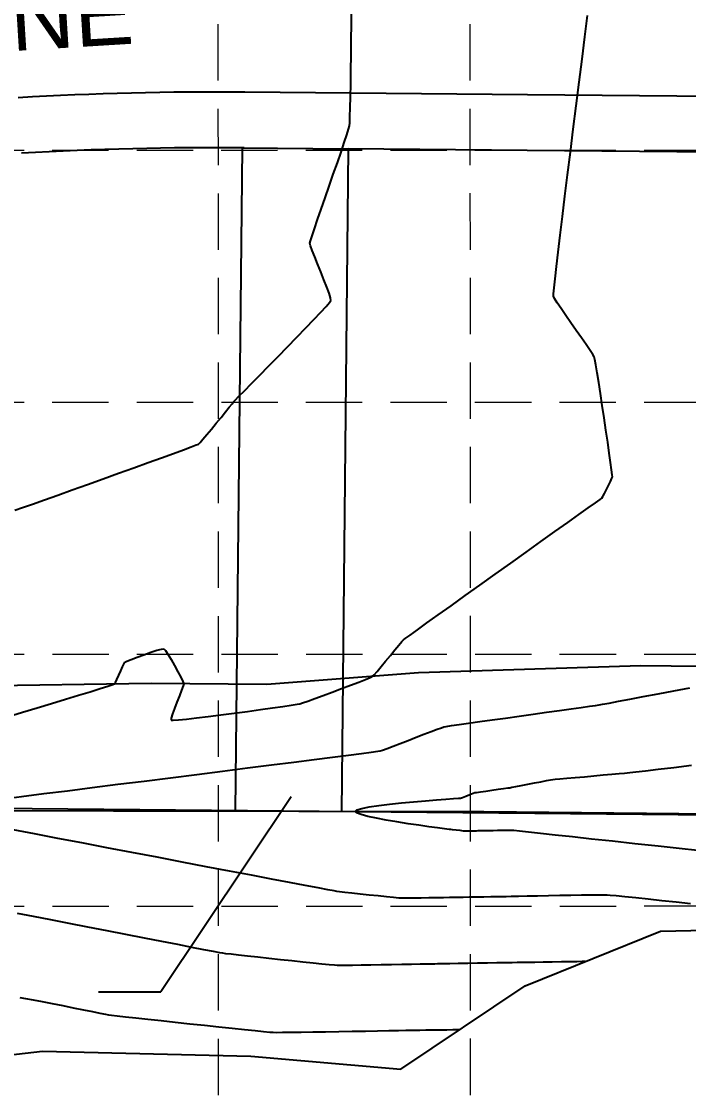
# Model space of a CAD drawing. Extents: x -500 to 2880, y -1767 to 500.
# Drawn here: x 2365.7 to 2491.5, y -1324.6 to -1122.6 of the extents above; entities that cross this region are included whole.
import ezdxf
from ezdxf.enums import TextEntityAlignment as Align

# ---------------------------------------------------------------- set-up
doc = ezdxf.new("R2010")
doc.units = 0
doc.header["$LTSCALE"] = 25
doc.header["$MEASUREMENT"] = 0
doc.linetypes.add('HIDDEN', pattern=[0.375, 0.25, -0.125])
for name, color, linetype in [('CONT-MNR', 9, 'HIDDEN'), ('GRID', 254, 'HIDDEN'), ('P-LOTS', 1, 'CONTINUOUS'), ('P-ROW', 2, 'CONTINUOUS'), ('PHASE2', 9, 'CONTINUOUS'), ('PHASE2TEXT', 9, 'CONTINUOUS'), ('SRF-FLT', 7, 'CONTINUOUS'), ('STREET', 6, 'CONTINUOUS')]:
    doc.layers.add(name, color=color, linetype=linetype)
doc.styles.get("Standard").update_dxf_attribs({"font": 'ARIAL.TTF'})

msp = doc.modelspace()

# ---------------------------------------------------------------- linework, layer by layer
at = {"layer": 'CONT-MNR', "color": 35}
for p, q in [((2427.92, -1123.19, 584), (2427.93, -1120.35, 584)), ((2471.94, -1125.54, 583), (2472.45, -1121.5, 583)), ((2427.89, -1126.09, 584), (2427.92, -1123.19, 584)), ((2427.86, -1128.99, 584), (2427.89, -1126.09, 584)), ((2471.41, -1129.77, 583), (2471.94, -1125.54, 583)), ((2427.83, -1131.81, 584), (2427.86, -1128.99, 584)), ((2470.86, -1134.12, 583), (2471.41, -1129.77, 583)), ((2427.79, -1134.45, 584), (2427.83, -1131.81, 584)), ((2427.74, -1136.84, 584), (2427.79, -1134.45, 584)), ((2470.31, -1138.54, 583), (2470.86, -1134.12, 583)), ((2427.7, -1138.91, 584), (2427.74, -1136.84, 584)), ((2427.65, -1140.57, 584), (2427.7, -1138.91, 584)), ((2469.75, -1142.96, 583), (2470.31, -1138.54, 583)), ((2427.6, -1141.74, 584), (2427.65, -1140.57, 584)), ((2427.06, -1144.01, 584), (2427.4, -1142.93, 584)), ((2427.4, -1142.93, 584), (2427.55, -1142.34, 584)), ((2427.55, -1142.34, 584), (2427.6, -1141.74, 584)), ((2469.21, -1147.32, 583), (2469.75, -1142.96, 583)), ((2426.57, -1145.48, 584), (2427.06, -1144.01, 584)), ((2425.96, -1147.27, 584), (2426.57, -1145.48, 584)), ((2425.27, -1149.29, 584), (2425.96, -1147.27, 584)), ((2468.68, -1151.56, 583), (2469.21, -1147.32, 583)), ((2424.51, -1151.46, 584), (2425.27, -1149.29, 584)), ((2423.73, -1153.7, 584), (2424.51, -1151.46, 584)), ((2468.18, -1155.62, 583), (2468.68, -1151.56, 583)), ((2422.96, -1155.93, 584), (2423.73, -1153.7, 584)), ((2422.21, -1158.06, 584), (2422.96, -1155.93, 584)), ((2467.71, -1159.45, 583), (2468.18, -1155.62, 583)), ((2421.54, -1160.02, 584), (2422.21, -1158.06, 584)), ((2420.96, -1161.73, 584), (2421.54, -1160.02, 584)), ((2467.29, -1162.97, 583), (2467.71, -1159.45, 583)), ((2420.22, -1164.04, 584), (2420.51, -1163.09, 584)), ((2420.51, -1163.09, 584), (2420.96, -1161.73, 584)), ((2466.91, -1166.14, 583), (2467.29, -1162.97, 583)), ((2420.11, -1164.48, 584), (2420.22, -1164.04, 584)), ((2420.23, -1164.95, 584), (2420.11, -1164.48, 584)), ((2420.54, -1165.82, 584), (2420.23, -1164.95, 584)), ((2421, -1167, 584), (2420.54, -1165.82, 584)), ((2421.55, -1168.38, 584), (2421, -1167, 584)), ((2466.58, -1168.88, 583), (2466.91, -1166.14, 583)), ((2422.15, -1169.86, 584), (2421.55, -1168.38, 584)), ((2466.32, -1171.15, 583), (2466.58, -1168.88, 583)), ((2422.74, -1171.35, 584), (2422.15, -1169.86, 584)), ((2466.14, -1172.87, 583), (2466.32, -1171.15, 583)), ((2423.27, -1172.73, 584), (2422.74, -1171.35, 584)), ((2423.71, -1173.91, 584), (2423.27, -1172.73, 584)), ((2466.03, -1174, 583), (2466.14, -1172.87, 583)), ((2423.98, -1174.78, 584), (2423.71, -1173.91, 584)), ((2423.8, -1175.61, 584), (2424.05, -1175.24, 584)), ((2424.05, -1175.24, 584), (2423.98, -1174.78, 584)), ((2466.01, -1174.46, 583), (2466.03, -1174, 583)), ((2466.23, -1174.91, 583), (2466.01, -1174.46, 583)), ((2466.73, -1175.71, 583), (2466.23, -1174.91, 583)), ((2422.13, -1177.47, 584), (2423.14, -1176.37, 584)), ((2423.14, -1176.37, 584), (2423.8, -1175.61, 584)), ((2467.45, -1176.8, 583), (2466.73, -1175.71, 583)), ((2468.33, -1178.08, 583), (2467.45, -1176.8, 583)), ((2419.33, -1180.42, 584), (2420.84, -1178.84, 584)), ((2420.84, -1178.84, 584), (2422.13, -1177.47, 584)), ((2469.31, -1179.47, 583), (2468.33, -1178.08, 583)), ((2417.66, -1182.15, 584), (2419.33, -1180.42, 584)), ((2470.32, -1180.91, 583), (2469.31, -1179.47, 583)), ((2471.3, -1182.31, 583), (2470.32, -1180.91, 583)), ((2415.9, -1183.97, 584), (2417.66, -1182.15, 584)), ((2472.19, -1183.58, 583), (2471.3, -1182.31, 583)), ((2414.1, -1185.82, 584), (2415.9, -1183.97, 584)), ((2472.93, -1184.66, 583), (2472.19, -1183.58, 583)), ((2473.46, -1185.46, 583), (2472.93, -1184.66, 583)), ((2412.32, -1187.64, 584), (2414.1, -1185.82, 584)), ((2473.71, -1185.9, 583), (2473.46, -1185.46, 583)), ((2473.82, -1186.38, 583), (2473.71, -1185.9, 583)), ((2474, -1187.4, 583), (2473.82, -1186.38, 583)), ((2474.25, -1188.87, 583), (2474, -1187.4, 583)), ((2409.1, -1190.92, 584), (2410.64, -1189.36, 584)), ((2410.64, -1189.36, 584), (2412.32, -1187.64, 584)), ((2474.54, -1190.7, 583), (2474.25, -1188.87, 583)), ((2407.78, -1192.27, 584), (2409.1, -1190.92, 584)), ((2474.86, -1192.79, 583), (2474.54, -1190.7, 583)), ((2406.02, -1194.06, 584), (2406.73, -1193.33, 584)), ((2406.73, -1193.33, 584), (2407.78, -1192.27, 584)), ((2475.21, -1195.05, 583), (2474.86, -1192.79, 583)), ((2404.18, -1196.25, 584), (2404.9, -1195.37, 584)), ((2404.9, -1195.37, 584), (2405.43, -1194.72, 584)), ((2405.43, -1194.72, 584), (2405.71, -1194.38, 584)), ((2405.71, -1194.38, 584), (2406.02, -1194.06, 584)), ((2475.56, -1197.4, 583), (2475.21, -1195.05, 583)), ((2402.43, -1198.4, 584), (2403.34, -1197.29, 584)), ((2403.34, -1197.29, 584), (2404.18, -1196.25, 584)), ((2475.91, -1199.74, 583), (2475.56, -1197.4, 583)), ((2400.67, -1200.54, 584), (2401.52, -1199.51, 584)), ((2401.52, -1199.51, 584), (2402.43, -1198.4, 584)), ((2399.39, -1202.03, 584), (2399.94, -1201.4, 584)), ((2399.94, -1201.4, 584), (2400.67, -1200.54, 584)), ((2476.23, -1201.98, 583), (2475.91, -1199.74, 583)), ((2394.38, -1204.1, 584), (2396.26, -1203.42, 584)), ((2396.26, -1203.42, 584), (2397.71, -1202.87, 584)), ((2397.71, -1202.87, 584), (2398.68, -1202.5, 584)), ((2398.68, -1202.5, 584), (2399.08, -1202.33, 584)), ((2399.08, -1202.33, 584), (2399.39, -1202.03, 584)), ((2476.53, -1204.03, 583), (2476.23, -1201.98, 583)), ((2389.63, -1205.82, 584), (2392.14, -1204.92, 584)), ((2392.14, -1204.92, 584), (2394.38, -1204.1, 584)), ((2476.78, -1205.8, 583), (2476.53, -1204.03, 583)), ((2384.04, -1207.84, 584), (2386.91, -1206.81, 584)), ((2386.91, -1206.81, 584), (2389.63, -1205.82, 584)), ((2476.97, -1207.19, 583), (2476.78, -1205.8, 583)), ((2477.09, -1208.12, 583), (2476.97, -1207.19, 583)), ((2378.17, -1209.94, 584), (2381.1, -1208.89, 584)), ((2381.1, -1208.89, 584), (2384.04, -1207.84, 584)), ((2476.38, -1210.12, 583), (2476.74, -1209.37, 583)), ((2476.74, -1209.37, 583), (2477.01, -1208.79, 583)), ((2477.01, -1208.79, 583), (2477.13, -1208.49, 583)), ((2477.13, -1208.49, 583), (2477.09, -1208.12, 583)), ((2372.57, -1211.94, 584), (2375.3, -1210.96, 584)), ((2375.3, -1210.96, 584), (2378.17, -1209.94, 584)), ((2475.29, -1212.23, 583), (2475.6, -1211.66, 583)), ((2475.6, -1211.66, 583), (2475.98, -1210.92, 583)), ((2475.98, -1210.92, 583), (2476.38, -1210.12, 583)), ((2365.94, -1214.3, 584), (2367.82, -1213.63, 584)), ((2367.82, -1213.63, 584), (2370.06, -1212.83, 584)), ((2370.06, -1212.83, 584), (2372.57, -1211.94, 584)), ((2472.58, -1214.35, 583), (2473.93, -1213.38, 583)), ((2473.93, -1213.38, 583), (2474.8, -1212.75, 583)), ((2474.8, -1212.75, 583), (2475.12, -1212.51, 583)), ((2475.12, -1212.51, 583), (2475.29, -1212.23, 583)), ((2364.48, -1214.82, 584), (2365.94, -1214.3, 584)), ((2468.7, -1217.12, 583), (2470.82, -1215.61, 583)), ((2470.82, -1215.61, 583), (2472.58, -1214.35, 583)), ((2466.29, -1218.84, 583), (2468.7, -1217.12, 583)), ((2463.66, -1220.72, 583), (2466.29, -1218.84, 583)), ((2460.87, -1222.71, 583), (2463.66, -1220.72, 583)), ((2457.98, -1224.77, 583), (2460.87, -1222.71, 583)), ((2455.05, -1226.85, 583), (2457.98, -1224.77, 583)), ((2452.16, -1228.92, 583), (2455.05, -1226.85, 583)), ((2449.36, -1230.91, 583), (2452.16, -1228.92, 583)), ((2446.71, -1232.8, 583), (2449.36, -1230.91, 583)), ((2444.29, -1234.53, 583), (2446.71, -1232.8, 583)), ((2442.15, -1236.06, 583), (2444.29, -1234.53, 583)), ((2438.98, -1238.33, 583), (2440.36, -1237.34, 583)), ((2440.36, -1237.34, 583), (2442.15, -1236.06, 583)), ((2436.86, -1240.25, 583), (2437.42, -1239.58, 583)), ((2437.42, -1239.58, 583), (2437.72, -1239.25, 583)), ((2437.72, -1239.25, 583), (2438.08, -1238.98, 583)), ((2438.08, -1238.98, 583), (2438.98, -1238.33, 583)), ((2388.8, -1242.04, 583), (2390.09, -1241.59, 583)), ((2390.09, -1241.59, 583), (2391.24, -1241.21, 583)), ((2391.24, -1241.21, 583), (2392.11, -1240.97, 583)), ((2392.11, -1240.97, 583), (2392.55, -1240.92, 583)), ((2392.55, -1240.92, 583), (2392.85, -1241.24, 583)), ((2392.85, -1241.24, 583), (2393.33, -1241.96, 583)), ((2393.33, -1241.96, 583), (2393.94, -1242.96, 583)), ((2435.26, -1242.18, 583), (2436.12, -1241.14, 583)), ((2436.12, -1241.14, 583), (2436.86, -1240.25, 583)), ((2384.8, -1244.31, 583), (2385.08, -1243.72, 583)), ((2385.08, -1243.72, 583), (2385.24, -1243.43, 583)), ((2385.24, -1243.43, 583), (2385.6, -1243.26, 583)), ((2385.6, -1243.26, 583), (2386.42, -1242.93, 583)), ((2386.42, -1242.93, 583), (2387.53, -1242.5, 583)), ((2387.53, -1242.5, 583), (2388.8, -1242.04, 583)), ((2393.94, -1242.96, 583), (2394.59, -1244.1, 583)), ((2433.5, -1244.29, 583), (2434.36, -1243.26, 583)), ((2434.36, -1243.26, 583), (2435.26, -1242.18, 583)), ((2383.73, -1246.69, 583), (2384.08, -1245.91, 583)), ((2384.08, -1245.91, 583), (2384.45, -1245.08, 583)), ((2384.45, -1245.08, 583), (2384.8, -1244.31, 583)), ((2394.59, -1244.1, 583), (2395.23, -1245.26, 583)), ((2395.23, -1245.26, 583), (2395.77, -1246.3, 583)), ((2431.86, -1246.15, 583), (2432.18, -1245.83, 583)), ((2432.18, -1245.83, 583), (2432.75, -1245.18, 583)), ((2432.75, -1245.18, 583), (2433.5, -1244.29, 583)), ((2380.53, -1248.44, 583), (2381.98, -1247.99, 583)), ((2381.98, -1247.99, 583), (2382.92, -1247.69, 583)), ((2382.92, -1247.69, 583), (2383.28, -1247.55, 583)), ((2383.28, -1247.55, 583), (2383.45, -1247.27, 583)), ((2383.45, -1247.27, 583), (2383.73, -1246.69, 583)), ((2395.77, -1246.3, 583), (2396.16, -1247.09, 583)), ((2396.21, -1247.92, 583), (2395.92, -1248.73, 583)), ((2396.16, -1247.09, 583), (2396.32, -1247.51, 583)), ((2396.32, -1247.51, 583), (2396.21, -1247.92, 583)), ((2426.08, -1248.43, 583), (2427.78, -1247.79, 583)), ((2427.78, -1247.79, 583), (2429.31, -1247.2, 583)), ((2429.31, -1247.2, 583), (2430.57, -1246.7, 583)), ((2430.57, -1246.7, 583), (2431.45, -1246.34, 583)), ((2431.45, -1246.34, 583), (2431.86, -1246.15, 583)), ((2374.02, -1250.44, 583), (2376.48, -1249.69, 583)), ((2376.48, -1249.69, 583), (2378.67, -1249.02, 583)), ((2378.67, -1249.02, 583), (2380.53, -1248.44, 583)), ((2395.51, -1249.79, 583), (2395.03, -1250.97, 583)), ((2395.92, -1248.73, 583), (2395.51, -1249.79, 583)), ((2421.03, -1250.31, 583), (2422.6, -1249.73, 583)), ((2422.6, -1249.73, 583), (2424.32, -1249.09, 583)), ((2424.32, -1249.09, 583), (2426.08, -1248.43, 583)), ((2480.43, -1250.42, 582), (2482.94, -1249.94, 582)), ((2482.94, -1249.94, 582), (2485.72, -1249.42, 582)), ((2485.72, -1249.42, 582), (2488.68, -1248.86, 582)), ((2488.68, -1248.86, 582), (2491.74, -1248.27, 582)), ((2365.95, -1252.9, 583), (2368.68, -1252.07, 583)), ((2368.68, -1252.07, 583), (2371.4, -1251.24, 583)), ((2371.4, -1251.24, 583), (2374.02, -1250.44, 583)), ((2395.03, -1250.97, 583), (2394.57, -1252.16, 583)), ((2410.79, -1252.38, 583), (2413.04, -1252.07, 583)), ((2413.04, -1252.07, 583), (2415, -1251.79, 583)), ((2415, -1251.79, 583), (2416.58, -1251.55, 583)), ((2416.58, -1251.55, 583), (2417.68, -1251.38, 583)), ((2417.68, -1251.38, 583), (2418.21, -1251.29, 583)), ((2418.21, -1251.29, 583), (2418.73, -1251.13, 583)), ((2418.73, -1251.13, 583), (2419.7, -1250.79, 583)), ((2419.7, -1250.79, 583), (2421.03, -1250.31, 583)), ((2469.33, -1252.26, 582), (2471.26, -1251.99, 582)), ((2471.26, -1251.99, 582), (2472.82, -1251.77, 582)), ((2472.82, -1251.77, 582), (2473.96, -1251.6, 582)), ((2473.96, -1251.6, 582), (2474.6, -1251.5, 582)), ((2474.6, -1251.5, 582), (2475.27, -1251.39, 582)), ((2475.27, -1251.39, 582), (2476.51, -1251.16, 582)), ((2476.51, -1251.16, 582), (2478.26, -1250.83, 582)), ((2478.26, -1250.83, 582), (2480.43, -1250.42, 582)), ((2363.29, -1253.7, 583), (2365.95, -1252.9, 583)), ((2393.96, -1253.98, 583), (2393.95, -1254.36, 583)), ((2394.2, -1253.2, 583), (2393.96, -1253.98, 583)), ((2394.57, -1252.16, 583), (2394.2, -1253.2, 583)), ((2396.83, -1254.18, 583), (2398.73, -1253.96, 583)), ((2398.73, -1253.96, 583), (2400.92, -1253.69, 583)), ((2400.92, -1253.69, 583), (2403.33, -1253.39, 583)), ((2403.33, -1253.39, 583), (2405.84, -1253.06, 583)), ((2405.84, -1253.06, 583), (2408.36, -1252.72, 583)), ((2408.36, -1252.72, 583), (2410.79, -1252.38, 583)), ((2454.47, -1254.33, 582), (2456.98, -1253.98, 582)), ((2456.98, -1253.98, 582), (2459.57, -1253.62, 582)), ((2459.57, -1253.62, 582), (2462.17, -1253.25, 582)), ((2462.17, -1253.25, 582), (2464.72, -1252.9, 582)), ((2464.72, -1252.9, 582), (2467.13, -1252.56, 582)), ((2467.13, -1252.56, 582), (2469.33, -1252.26, 582)), ((2393.95, -1254.36, 583), (2394.34, -1254.39, 583)), ((2394.34, -1254.39, 583), (2395.34, -1254.32, 583)), ((2395.34, -1254.32, 583), (2396.83, -1254.18, 583)), ((2442.95, -1256.53, 582), (2444.09, -1256.1, 582)), ((2444.09, -1256.1, 582), (2444.92, -1255.8, 582)), ((2444.92, -1255.8, 582), (2445.37, -1255.65, 582)), ((2445.37, -1255.65, 582), (2445.81, -1255.57, 582)), ((2445.81, -1255.57, 582), (2446.78, -1255.42, 582)), ((2446.78, -1255.42, 582), (2448.21, -1255.21, 582)), ((2448.21, -1255.21, 582), (2450.01, -1254.96, 582)), ((2450.01, -1254.96, 582), (2452.13, -1254.66, 582)), ((2452.13, -1254.66, 582), (2454.47, -1254.33, 582)), ((2438.6, -1258.21, 582), (2440.12, -1257.62, 582)), ((2440.12, -1257.62, 582), (2441.6, -1257.05, 582)), ((2441.6, -1257.05, 582), (2442.95, -1256.53, 582)), ((2433.36, -1260.17, 582), (2433.81, -1260.03, 582)), ((2433.81, -1260.03, 582), (2434.64, -1259.72, 582)), ((2434.64, -1259.72, 582), (2435.77, -1259.29, 582)), ((2435.77, -1259.29, 582), (2437.12, -1258.78, 582)), ((2437.12, -1258.78, 582), (2438.6, -1258.21, 582)), ((2417.04, -1262.29, 582), (2420.9, -1261.8, 582)), ((2420.9, -1261.8, 582), (2424.36, -1261.35, 582)), ((2424.36, -1261.35, 582), (2427.35, -1260.97, 582)), ((2427.35, -1260.97, 582), (2429.81, -1260.65, 582)), ((2429.81, -1260.65, 582), (2431.67, -1260.41, 582)), ((2431.67, -1260.41, 582), (2432.88, -1260.25, 582)), ((2432.88, -1260.25, 582), (2433.36, -1260.17, 582)), ((2398.78, -1264.61, 582), (2403.64, -1263.99, 582)), ((2403.64, -1263.99, 582), (2408.34, -1263.39, 582)), ((2408.34, -1263.39, 582), (2412.83, -1262.82, 582)), ((2412.83, -1262.82, 582), (2417.04, -1262.29, 582)), ((2480.38, -1264.27, 581), (2481.55, -1264.13, 581)), ((2481.55, -1264.13, 581), (2483.36, -1263.91, 581)), ((2483.36, -1263.91, 581), (2485.76, -1263.63, 581)), ((2485.76, -1263.63, 581), (2488.68, -1263.28, 581)), ((2488.68, -1263.28, 581), (2492.06, -1262.87, 581)), ((2383.91, -1266.48, 582), (2388.85, -1265.86, 582)), ((2388.85, -1265.86, 582), (2393.83, -1265.23, 582)), ((2393.83, -1265.23, 582), (2398.78, -1264.61, 582)), ((2462.42, -1266.22, 581), (2463.64, -1265.99, 581)), ((2463.64, -1265.99, 581), (2464.69, -1265.79, 581)), ((2464.69, -1265.79, 581), (2465.48, -1265.64, 581)), ((2465.48, -1265.64, 581), (2465.89, -1265.57, 581)), ((2465.89, -1265.57, 581), (2466.31, -1265.53, 581)), ((2466.31, -1265.53, 581), (2467.23, -1265.44, 581)), ((2467.23, -1265.44, 581), (2468.53, -1265.33, 581)), ((2468.53, -1265.33, 581), (2470.1, -1265.19, 581)), ((2470.1, -1265.19, 581), (2471.85, -1265.04, 581)), ((2471.85, -1265.04, 581), (2473.65, -1264.88, 581)), ((2473.65, -1264.88, 581), (2475.41, -1264.72, 581)), ((2475.41, -1264.72, 581), (2477.03, -1264.58, 581)), ((2477.03, -1264.58, 581), (2478.38, -1264.46, 581)), ((2478.38, -1264.46, 581), (2479.38, -1264.37, 581)), ((2479.38, -1264.37, 581), (2479.9, -1264.32, 581)), ((2479.9, -1264.32, 581), (2480.38, -1264.27, 581)), ((2369.92, -1268.24, 582), (2374.38, -1267.68, 582)), ((2374.38, -1267.68, 582), (2379.06, -1267.09, 582)), ((2379.06, -1267.09, 582), (2383.91, -1266.48, 582)), ((2450.23, -1268.41, 581), (2450.87, -1268.16, 581)), ((2450.87, -1268.16, 581), (2451.21, -1268.04, 581)), ((2451.21, -1268.04, 581), (2451.52, -1267.99, 581)), ((2451.52, -1267.99, 581), (2452.25, -1267.88, 581)), ((2452.25, -1267.88, 581), (2453.25, -1267.74, 581)), ((2453.25, -1267.74, 581), (2454.4, -1267.58, 581)), ((2454.4, -1267.58, 581), (2455.56, -1267.42, 581)), ((2455.56, -1267.42, 581), (2456.59, -1267.28, 581)), ((2456.59, -1267.28, 581), (2457.38, -1267.17, 581)), ((2457.38, -1267.17, 581), (2457.78, -1267.11, 581)), ((2457.78, -1267.11, 581), (2458.15, -1267.04, 581)), ((2458.15, -1267.04, 581), (2458.91, -1266.89, 581)), ((2458.91, -1266.89, 581), (2459.95, -1266.7, 581)), ((2459.95, -1266.7, 581), (2461.16, -1266.46, 581)), ((2461.16, -1266.46, 581), (2462.42, -1266.22, 581)), ((2361.93, -1269.25, 582), (2365.75, -1268.77, 582)), ((2365.75, -1268.77, 582), (2369.92, -1268.24, 582)), ((2433.07, -1270.48, 581), (2435.13, -1270.22, 581)), ((2435.13, -1270.22, 581), (2437.36, -1269.99, 581)), ((2437.36, -1269.99, 581), (2439.64, -1269.77, 581)), ((2439.64, -1269.77, 581), (2441.87, -1269.58, 581)), ((2441.87, -1269.58, 581), (2443.94, -1269.41, 581)), ((2443.94, -1269.41, 581), (2445.74, -1269.27, 581)), ((2445.74, -1269.27, 581), (2447.18, -1269.16, 581)), ((2447.18, -1269.16, 581), (2448.13, -1269.09, 581)), ((2448.13, -1269.09, 581), (2448.51, -1269.06, 581)), ((2448.51, -1269.06, 581), (2448.84, -1268.94, 581)), ((2448.84, -1268.94, 581), (2449.48, -1268.69, 581)), ((2449.48, -1268.69, 581), (2450.23, -1268.41, 581)), ((2428.6, -1271.58, 581), (2428.94, -1271.3, 581)), ((2428.89, -1271.88, 581), (2428.6, -1271.58, 581)), ((2429.73, -1272.2, 581), (2428.89, -1271.88, 581)), ((2428.94, -1271.3, 581), (2429.87, -1271.02, 581)), ((2431, -1272.54, 581), (2429.73, -1272.2, 581)), ((2429.87, -1271.02, 581), (2431.28, -1270.74, 581)), ((2431.28, -1270.74, 581), (2433.07, -1270.48, 581)), ((2432.63, -1272.89, 581), (2431, -1272.54, 581)), ((2434.5, -1273.24, 581), (2432.63, -1272.89, 581)), ((2436.51, -1273.58, 581), (2434.5, -1273.24, 581)), ((2438.59, -1273.91, 581), (2436.51, -1273.58, 581)), ((2440.61, -1274.2, 581), (2438.59, -1273.91, 581)), ((2442.5, -1274.47, 581), (2440.61, -1274.2, 581)), ((2368.21, -1275.84, 582), (2364.13, -1275.07, 582)), ((2372.56, -1276.67, 582), (2368.21, -1275.84, 582)), ((2444.14, -1274.69, 581), (2442.5, -1274.47, 581)), ((2445.45, -1274.86, 581), (2444.14, -1274.69, 581)), ((2446.32, -1274.97, 581), (2445.45, -1274.86, 581)), ((2446.67, -1275.01, 581), (2446.32, -1274.97, 581)), ((2447, -1275.05, 581), (2446.67, -1275.01, 581)), ((2447.66, -1275.13, 581), (2447, -1275.05, 581)), ((2448.42, -1275.21, 581), (2447.66, -1275.13, 581)), ((2449.07, -1275.28, 581), (2448.42, -1275.21, 581)), ((2449.4, -1275.31, 581), (2449.07, -1275.28, 581)), ((2449.69, -1275.31, 581), (2449.4, -1275.31, 581)), ((2450.24, -1275.3, 581), (2449.69, -1275.31, 581)), ((2450.89, -1275.29, 581), (2450.24, -1275.3, 581)), ((2451.45, -1275.28, 581), (2450.89, -1275.29, 581)), ((2451.73, -1275.27, 581), (2451.45, -1275.28, 581)), ((2451.97, -1275.27, 581), (2451.73, -1275.27, 581)), ((2452.46, -1275.26, 581), (2451.97, -1275.27, 581)), ((2453.02, -1275.25, 581), (2452.46, -1275.26, 581)), ((2453.5, -1275.24, 581), (2453.02, -1275.25, 581)), ((2453.75, -1275.24, 581), (2453.5, -1275.24, 581)), ((2454.02, -1275.23, 581), (2453.75, -1275.24, 581)), ((2454.62, -1275.22, 581), (2454.02, -1275.23, 581)), ((2455.43, -1275.21, 581), (2454.62, -1275.22, 581)), ((2456.32, -1275.19, 581), (2455.43, -1275.21, 581)), ((2457.15, -1275.18, 581), (2456.32, -1275.19, 581)), ((2457.79, -1275.17, 581), (2457.15, -1275.18, 581)), ((2458.12, -1275.17, 581), (2457.79, -1275.17, 581)), ((2458.51, -1275.21, 581), (2458.12, -1275.17, 581)), ((2459.6, -1275.32, 581), (2458.51, -1275.21, 581)), ((2461.3, -1275.51, 581), (2459.6, -1275.32, 581)), ((2463.57, -1275.75, 581), (2461.3, -1275.51, 581)), ((2466.35, -1276.05, 581), (2463.57, -1275.75, 581)), ((2469.57, -1276.4, 581), (2466.35, -1276.05, 581)), ((2377.11, -1277.54, 582), (2372.56, -1276.67, 582)), ((2381.79, -1278.43, 582), (2377.11, -1277.54, 582)), ((2473.18, -1276.79, 581), (2469.57, -1276.4, 581)), ((2477.12, -1277.22, 581), (2473.18, -1276.79, 581)), ((2481.32, -1277.67, 581), (2477.12, -1277.22, 581)), ((2485.74, -1278.15, 581), (2481.32, -1277.67, 581)), ((2490.3, -1278.65, 581), (2485.74, -1278.15, 581)), ((2386.54, -1279.34, 582), (2381.79, -1278.43, 582)), ((2391.3, -1280.24, 582), (2386.54, -1279.34, 582)), ((2396, -1281.14, 582), (2391.3, -1280.24, 582)), ((2494.95, -1279.15, 581), (2490.3, -1278.65, 581)), ((2400.57, -1282.01, 582), (2396, -1281.14, 582)), ((2404.94, -1282.84, 582), (2400.57, -1282.01, 582)), ((2409.06, -1283.62, 582), (2404.94, -1282.84, 582)), ((2412.86, -1284.34, 582), (2409.06, -1283.62, 582)), ((2416.26, -1284.99, 582), (2412.86, -1284.34, 582)), ((2419.21, -1285.55, 582), (2416.26, -1284.99, 582)), ((2421.65, -1286.01, 582), (2419.21, -1285.55, 582)), ((2423.49, -1286.36, 582), (2421.65, -1286.01, 582)), ((2424.69, -1286.59, 582), (2423.49, -1286.36, 582)), ((2425.17, -1286.67, 582), (2424.69, -1286.59, 582)), ((2425.69, -1286.74, 582), (2425.17, -1286.67, 582)), ((2426.68, -1286.85, 582), (2425.69, -1286.74, 582)), ((2428.02, -1287, 582), (2426.68, -1286.85, 582)), ((2429.6, -1287.17, 582), (2428.02, -1287, 582)), ((2431.29, -1287.36, 582), (2429.6, -1287.17, 582)), ((2432.98, -1287.53, 582), (2431.29, -1287.36, 582)), ((2434.55, -1287.7, 582), (2432.98, -1287.53, 582)), ((2435.87, -1287.83, 582), (2434.55, -1287.7, 582)), ((2436.84, -1287.93, 582), (2435.87, -1287.83, 582)), ((2437.32, -1287.97, 582), (2436.84, -1287.93, 582)), ((2437.76, -1287.97, 582), (2437.32, -1287.97, 582)), ((2438.61, -1287.97, 582), (2437.76, -1287.97, 582)), ((2439.75, -1287.95, 582), (2438.61, -1287.97, 582)), ((2441.09, -1287.93, 582), (2439.75, -1287.95, 582)), ((2442.53, -1287.91, 582), (2441.09, -1287.93, 582)), ((2443.97, -1287.88, 582), (2442.53, -1287.91, 582)), ((2445.31, -1287.86, 582), (2443.97, -1287.88, 582)), ((2446.44, -1287.84, 582), (2445.31, -1287.86, 582)), ((2447.26, -1287.82, 582), (2446.44, -1287.84, 582)), ((2447.68, -1287.81, 582), (2447.26, -1287.82, 582)), ((2448.13, -1287.81, 582), (2447.68, -1287.81, 582)), ((2448.99, -1287.79, 582), (2448.13, -1287.81, 582)), ((2450.15, -1287.77, 582), (2448.99, -1287.79, 582)), ((2451.48, -1287.75, 582), (2450.15, -1287.77, 582)), ((2452.88, -1287.73, 582), (2451.48, -1287.75, 582)), ((2454.22, -1287.71, 582), (2452.88, -1287.73, 582)), ((2455.37, -1287.69, 582), (2454.22, -1287.71, 582)), ((2456.24, -1287.67, 582), (2455.37, -1287.69, 582)), ((2456.68, -1287.67, 582), (2456.24, -1287.67, 582)), ((2457.11, -1287.66, 582), (2456.68, -1287.67, 582)), ((2458.04, -1287.64, 582), (2457.11, -1287.66, 582)), ((2459.4, -1287.61, 582), (2458.04, -1287.64, 582)), ((2461.08, -1287.58, 582), (2459.4, -1287.61, 582)), ((2463.01, -1287.54, 582), (2461.08, -1287.58, 582)), ((2465.08, -1287.51, 582), (2463.01, -1287.54, 582)), ((2467.21, -1287.47, 582), (2465.08, -1287.51, 582)), ((2469.3, -1287.43, 582), (2467.21, -1287.47, 582)), ((2471.28, -1287.4, 582), (2469.3, -1287.43, 582)), ((2473.03, -1287.37, 582), (2471.28, -1287.4, 582)), ((2474.49, -1287.36, 582), (2473.03, -1287.37, 582)), ((2475.54, -1287.35, 582), (2474.49, -1287.36, 582)), ((2476.12, -1287.36, 582), (2475.54, -1287.35, 582)), ((2476.69, -1287.41, 582), (2476.12, -1287.36, 582)), ((2477.85, -1287.52, 582), (2476.69, -1287.41, 582)), ((2479.49, -1287.69, 582), (2477.85, -1287.52, 582)), ((2481.53, -1287.9, 582), (2479.49, -1287.69, 582)), ((2483.87, -1288.15, 582), (2481.53, -1287.9, 582)), ((2486.43, -1288.42, 582), (2483.87, -1288.15, 582)), ((2489.11, -1288.71, 582), (2486.43, -1288.42, 582)), ((2491.83, -1289.01, 582), (2489.11, -1288.71, 582)), ((2367.98, -1291.42, 583), (2364.99, -1290.85, 583)), ((2371.24, -1292.04, 583), (2367.98, -1291.42, 583)), ((2374.69, -1292.71, 583), (2371.24, -1292.04, 583)), ((2378.25, -1293.4, 583), (2374.69, -1292.71, 583)), ((2381.86, -1294.1, 583), (2378.25, -1293.4, 583)), ((2385.43, -1294.79, 583), (2381.86, -1294.1, 583)), ((2388.89, -1295.47, 583), (2385.43, -1294.79, 583)), ((2392.17, -1296.11, 583), (2388.89, -1295.47, 583)), ((2395.18, -1296.7, 583), (2392.17, -1296.11, 583)), ((2397.86, -1297.22, 583), (2395.18, -1296.7, 583)), ((2400.12, -1297.66, 583), (2397.86, -1297.22, 583)), ((2401.9, -1298, 583), (2400.12, -1297.66, 583)), ((2403.11, -1298.23, 583), (2401.9, -1298, 583)), ((2403.68, -1298.33, 583), (2403.11, -1298.23, 583)), ((2404.24, -1298.41, 583), (2403.68, -1298.33, 583)), ((2405.26, -1298.53, 583), (2404.24, -1298.41, 583)), ((2406.66, -1298.68, 583), (2405.26, -1298.53, 583)), ((2408.36, -1298.87, 583), (2406.66, -1298.68, 583)), ((2410.3, -1299.08, 583), (2408.36, -1298.87, 583)), ((2412.38, -1299.31, 583), (2410.3, -1299.08, 583)), ((2414.54, -1299.54, 583), (2412.38, -1299.31, 583)), ((2416.69, -1299.77, 583), (2414.54, -1299.54, 583)), ((2418.77, -1299.99, 583), (2416.69, -1299.77, 583)), ((2420.69, -1300.19, 583), (2418.77, -1299.99, 583)), ((2422.37, -1300.36, 583), (2420.69, -1300.19, 583)), ((2423.74, -1300.5, 583), (2422.37, -1300.36, 583)), ((2424.73, -1300.59, 583), (2423.74, -1300.5, 583)), ((2433.51, -1300.54, 583), (2431.56, -1300.57, 583)), ((2435.49, -1300.5, 583), (2433.51, -1300.54, 583)), ((2437.43, -1300.47, 583), (2435.49, -1300.5, 583)), ((2439.25, -1300.44, 583), (2437.43, -1300.47, 583)), ((2440.86, -1300.41, 583), (2439.25, -1300.44, 583)), ((2442.18, -1300.38, 583), (2440.86, -1300.41, 583)), ((2443.13, -1300.36, 583), (2442.18, -1300.38, 583)), ((2443.63, -1300.36, 583), (2443.13, -1300.36, 583)), ((2444.16, -1300.35, 583), (2443.63, -1300.36, 583)), ((2445.13, -1300.33, 583), (2444.16, -1300.35, 583)), ((2446.46, -1300.31, 583), (2445.13, -1300.33, 583)), ((2448.07, -1300.28, 583), (2446.46, -1300.31, 583)), ((2449.85, -1300.25, 583), (2448.07, -1300.28, 583)), ((2451.72, -1300.22, 583), (2449.85, -1300.25, 583)), ((2453.58, -1300.19, 583), (2451.72, -1300.22, 583)), ((2455.35, -1300.16, 583), (2453.58, -1300.19, 583)), ((2456.92, -1300.14, 583), (2455.35, -1300.16, 583)), ((2458.22, -1300.12, 583), (2456.92, -1300.14, 583)), ((2459.15, -1300.1, 583), (2458.22, -1300.12, 583)), ((2459.62, -1300.1, 583), (2459.15, -1300.1, 583)), ((2460.14, -1300.09, 583), (2459.62, -1300.1, 583)), ((2461.14, -1300.07, 583), (2460.14, -1300.09, 583)), ((2462.49, -1300.05, 583), (2461.14, -1300.07, 583)), ((2464.08, -1300.02, 583), (2462.49, -1300.05, 583)), ((2465.79, -1300, 583), (2464.08, -1300.02, 583)), ((2467.5, -1299.97, 583), (2465.79, -1300, 583)), ((2469.09, -1299.95, 583), (2467.5, -1299.97, 583)), ((2470.44, -1299.92, 583), (2469.09, -1299.95, 583)), ((2471.44, -1299.91, 583), (2470.44, -1299.92, 583)), ((2471.97, -1299.9, 583), (2471.44, -1299.91, 583)), ((2425.25, -1300.63, 583), (2424.73, -1300.59, 583)), ((2425.78, -1300.64, 583), (2425.25, -1300.63, 583)), ((2426.76, -1300.64, 583), (2425.78, -1300.64, 583)), ((2428.1, -1300.62, 583), (2426.76, -1300.64, 583)), ((2429.73, -1300.6, 583), (2428.1, -1300.62, 583)), ((2431.56, -1300.57, 583), (2429.73, -1300.6, 583)), ((2366.55, -1306.9, 584), (2365.51, -1306.75, 584)), ((2367.97, -1307.15, 584), (2366.55, -1306.9, 584)), ((2369.67, -1307.47, 584), (2367.97, -1307.15, 584)), ((2371.57, -1307.84, 584), (2369.67, -1307.47, 584)), ((2373.57, -1308.24, 584), (2371.57, -1307.84, 584)), ((2375.56, -1308.65, 584), (2373.57, -1308.24, 584)), ((2377.46, -1309.04, 584), (2375.56, -1308.65, 584)), ((2379.17, -1309.39, 584), (2377.46, -1309.04, 584)), ((2380.59, -1309.68, 584), (2379.17, -1309.39, 584)), ((2381.62, -1309.89, 584), (2380.59, -1309.68, 584)), ((2382.18, -1309.99, 584), (2381.62, -1309.89, 584)), ((2382.7, -1310.06, 584), (2382.18, -1309.99, 584)), ((2383.78, -1310.18, 584), (2382.7, -1310.06, 584)), ((2385.32, -1310.36, 584), (2383.78, -1310.18, 584)), ((2387.27, -1310.57, 584), (2385.32, -1310.36, 584)), ((2389.53, -1310.82, 584), (2387.27, -1310.57, 584)), ((2392.03, -1311.09, 584), (2389.53, -1310.82, 584)), ((2394.7, -1311.38, 584), (2392.03, -1311.09, 584)), ((2397.45, -1311.68, 584), (2394.7, -1311.38, 584)), ((2400.21, -1311.98, 584), (2397.45, -1311.68, 584)), ((2402.9, -1312.26, 584), (2400.21, -1311.98, 584)), ((2405.44, -1312.53, 584), (2402.9, -1312.26, 584)), ((2407.75, -1312.77, 584), (2405.44, -1312.53, 584)), ((2409.76, -1312.98, 584), (2407.75, -1312.77, 584)), ((2411.38, -1313.14, 584), (2409.76, -1312.98, 584)), ((2412.55, -1313.25, 584), (2411.38, -1313.14, 584)), ((2413.17, -1313.3, 584), (2412.55, -1313.25, 584)), ((2413.81, -1313.31, 584), (2413.17, -1313.3, 584)), ((2414.96, -1313.3, 584), (2413.81, -1313.31, 584)), ((2416.54, -1313.29, 584), (2414.96, -1313.3, 584)), ((2418.47, -1313.26, 584), (2416.54, -1313.29, 584)), ((2420.67, -1313.23, 584), (2418.47, -1313.26, 584)), ((2423.06, -1313.2, 584), (2420.67, -1313.23, 584)), ((2425.56, -1313.15, 584), (2423.06, -1313.2, 584)), ((2428.08, -1313.11, 584), (2425.56, -1313.15, 584)), ((2430.55, -1313.07, 584), (2428.08, -1313.11, 584)), ((2432.87, -1313.02, 584), (2430.55, -1313.07, 584)), ((2434.98, -1312.98, 584), (2432.87, -1313.02, 584)), ((2436.79, -1312.95, 584), (2434.98, -1312.98, 584)), ((2438.21, -1312.92, 584), (2436.79, -1312.95, 584)), ((2439.17, -1312.91, 584), (2438.21, -1312.92, 584)), ((2439.59, -1312.9, 584), (2439.17, -1312.91, 584)), ((2440.02, -1312.89, 584), (2439.59, -1312.9, 584)), ((2440.85, -1312.88, 584), (2440.02, -1312.89, 584)), ((2441.97, -1312.86, 584), (2440.85, -1312.88, 584)), ((2443.26, -1312.84, 584), (2441.97, -1312.86, 584)), ((2444.61, -1312.82, 584), (2443.26, -1312.84, 584)), ((2445.9, -1312.8, 584), (2444.61, -1312.82, 584)), ((2447.01, -1312.78, 584), (2445.9, -1312.8, 584)), ((2447.85, -1312.76, 584), (2447.01, -1312.78, 584)), ((2448.28, -1312.76, 584), (2447.85, -1312.76, 584))]:
    msp.add_line(p, q, dxfattribs=at)
at = {"layer": 'GRID', "color": 252, "linetype": 'HIDDEN', "lineweight": 0, "ltscale": 1.7}
for p, q in [((2402.49, 88.06), (2402.87, -1574.65)), ((2449.99, 88.07), (2450.37, -1574.64)), ((-114.73, -1147.51), (2830.27, -1146.84)), ((-114.72, -1195.01), (2830.28, -1194.34)), ((-114.7, -1242.51), (2830.3, -1241.84)), ((-114.69, -1290.01), (2830.31, -1289.34))]:
    msp.add_line(p, q, dxfattribs=at)
at = {"layer": 'P-LOTS', "color": 9}
for p, q in [((2407.3, -1146.48), (2406.03, -1271.47)), ((2427.3, -1146.66), (2426.03, -1271.66)), ((2810.37, -1275.12), (1881.05, -1266.74))]:
    msp.add_line(p, q, dxfattribs=at)
at = {"layer": 'P-ROW', "color": 7}
for p, q in [((2407.3, -1146.48), (2427.3, -1146.66)), ((2461.03, -1146.97), (2427.3, -1146.66)), ((2642.29, -1148.6), (2461.03, -1146.97))]:
    msp.add_line(p, q, dxfattribs=at)
msp.add_arc((2402.04, -1776.46), 630, 89.48333, 93.30502, dxfattribs=at)
at = {"layer": 'PHASE2', "color": 9}
for p, q in [((2461.13, -1136.47), (2407.81, -1135.99)), ((2652.9, -1138.2), (2461.13, -1136.47))]:
    msp.add_line(p, q, dxfattribs=at)
msp.add_arc((2402.04, -1776.46), 640.5, 89.48333, 93.30502, dxfattribs=at)
at = {"layer": 'PHASE2TEXT', "color": 9}
for p in [(2416.58, -1268.81), (2380.25, -1305.62)]:
    msp.add_line(p, (2392.02, -1305.62), dxfattribs=at)
at = {"layer": 'SRF-FLT'}
for points in [[(2784.6, -1251.77, 580.18), (2765.33, -1251.91, 579.78), (2739.85, -1246.06, 580.32), (2714.54, -1245.53, 580.55), (2688.49, -1245.19, 580.61), (2655.63, -1241.96, 580.73), (2591.47, -1242.63, 580.92), (2558.11, -1243.14, 581.84), (2511.12, -1244.47, 582.01), (2482.51, -1244.17, 582.47), (2440.58, -1245.49, 582.82), (2412, -1247.65, 583.41), (2390.2, -1247.45, 582.84), (2356.48, -1247.96, 583.62), (2318.23, -1250.22, 584.5), (2289.78, -1250.69, 584.08), (2248.47, -1251.54, 585.09), (2220.75, -1253.21, 585.65), (2172.64, -1258.88, 585.88), (2144.97, -1258.12, 585.99), (2101.42, -1257.26, 586.79)], [(1474.39, -1264.98, 599.36), (1656.63, -1265.82, 595.53), (1763, -1267.47, 593.18), (1888.79, -1266.97, 590.72), (2020.41, -1269.25, 589.09), (2348.16, -1271.4, 581.96), (2452.9, -1271.63, 580.71), (2587.74, -1273.01, 579.41), (2729.25, -1275.02, 578.03), (2810.54, -1275.66, 579.33)], [(2111, -1298.29, 587.24), (2139.79, -1300.36, 587.29), (2166.21, -1305.86, 586.87), (2191.93, -1309.75, 586.92), (2217.82, -1312.39, 586.28), (2253.76, -1319.1, 585.84), (2282.7, -1321.37, 585.17), (2335.94, -1320.66, 584.07), (2369.72, -1316.76, 584.58), (2408.95, -1317.73, 584.35), (2437.24, -1320.17, 584.58), (2460.65, -1304.45, 583.35), (2486.2, -1294.19, 582.56), (2512.04, -1293.58, 581.99), (2538.06, -1289.68, 581.75), (2588.96, -1293.03, 581.54), (2630.71, -1298.42, 580.25), (2659.76, -1292.81, 580.05), (2685.56, -1291.09, 579.54), (2707.02, -1305.4, 579.91), (2746.37, -1301.05, 578.56), (2765.36, -1319.82, 578.97)]]:
    msp.add_polyline3d(points, dxfattribs=at)

# ---------------------------------------------------------------- texts
at = {"layer": 'STREET', "color": 9}
msp.add_text('WIMBERLEY LANE', height=12, rotation=3.5202, dxfattribs=at).set_placement((2312.74, -1131.4), align=Align.CENTER)

doc.saveas('drawing.dxf')
